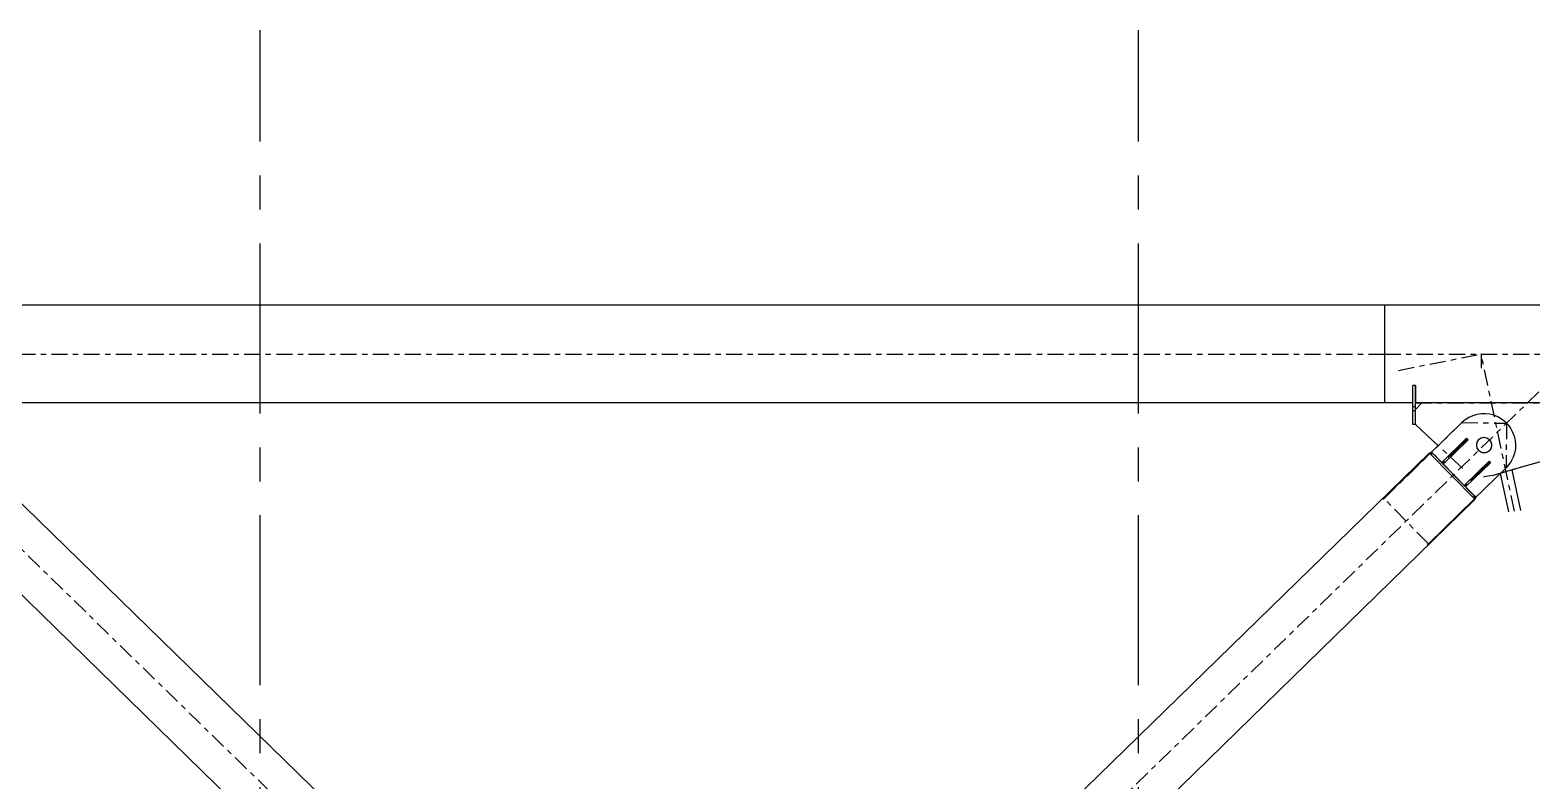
# Model space of a CAD drawing. Header units: millimetres. Extents: x 2368 to 8313, y 7493 to 11698.
# Drawn here: x 4435.6 to 4716.1, y 9077.3 to 9217.7 of the extents above; entities that cross this region are included whole.
import ezdxf

# ---------------------------------------------------------------- set-up
doc = ezdxf.new("R2010")
doc.units = ezdxf.units.MM
for name, pattern in [('CENTER', [50.8, 31.75, -6.35, 6.35, -6.35]), ('XKITLINE00', [0]), ('XKITLINE03', [6, 3, -1, 1, -1])]:
    doc.linetypes.add(name, pattern=pattern)

msp = doc.modelspace()

# ---------------------------------------------------------------- linework, layer by layer
at = {"color": 6, "linetype": 'CENTER'}
for p, q in [((4478.5882, 8739.6288), (4478.5882, 9217.681)), ((4642.5882, 8739.6288), (4642.5882, 9217.681))]:
    msp.add_line(p, q, dxfattribs=at)
at = {"color": 8, "linetype": 'XKITLINE00'}
for p, q in [((4688.5882, 9166.2624), (4201.1285, 9166.2624)), ((5738.5883, 9166.2624), (4688.5882, 9166.2624)), ((4688.5882, 9147.9824), (4688.5882, 9166.2624)), ((4688.5882, 9147.9824), (4688.5882, 9166.2624)), ((4694.3192, 9151.2143), (4693.8192, 9151.2143)), ((4693.8192, 9143.9822), (4693.8192, 9151.2143)), ((4694.3192, 9144.0149), (4694.3192, 9151.2143)), ((4688.5882, 9147.9824), (4428.1178, 9147.9824)), ((4693.8192, 9147.9824), (4688.5882, 9147.9824)), ((4694.3192, 9147.2343), (4693.8192, 9147.2343)), ((4695.5192, 9147.9825), (4694.3192, 9146.7825)), ((4695.5191, 9147.9824), (4694.3192, 9147.9824)), ((4724.3383, 9147.9824), (4695.5192, 9147.9825)), ((4694.3192, 9146.5095), (4693.8192, 9146.5095)), ((4703.6155, 9144.8272), (4703.0021, 9144.3055)), ((4704.2943, 9145.2605), (4703.6155, 9144.8272)), ((4705.0257, 9145.5974), (4704.2943, 9145.2605)), ((4705.7962, 9145.8315), (4705.0257, 9145.5974)), ((4706.5914, 9145.9585), (4705.7962, 9145.8315)), ((4707.3964, 9145.976), (4706.5914, 9145.9585)), ((4708.1964, 9145.8838), (4707.3964, 9145.976)), ((4708.9763, 9145.6835), (4708.1964, 9145.8838)), ((4709.7218, 9145.3789), (4708.9763, 9145.6835)), ((4710.4187, 9144.9756), (4709.7218, 9145.3789)), ((4711.0543, 9144.4811), (4710.4187, 9144.9756)), ((4711.0543, 9144.4811), (4711.6167, 9143.9047)), ((4694.3192, 9143.9822), (4693.8192, 9143.9822)), ((4694.3192, 9144.0149), (4694.3192, 9143.9825)), ((4698.5826, 9139.9939), (4694.3192, 9143.9825)), ((4703.0021, 9144.3055), (4697.0611, 9138.5095)), ((4711.6167, 9143.9047), (4712.0953, 9143.2571)), ((4712.0953, 9143.2571), (4712.4812, 9142.5504)), ((4712.4812, 9142.5504), (4712.7674, 9141.7977)), ((4712.7674, 9141.7977), (4712.9484, 9141.013)), ((4697.3055, 9138.8317), (4697.0192, 9138.5524)), ((4697.3124, 9138.8247), (4697.026, 9138.5454)), ((4697.3328, 9138.8038), (4697.0465, 9138.5244)), ((4697.409, 9138.7257), (4697.1227, 9138.4463)), ((4697.3055, 9138.8317), (4697.3124, 9138.8247)), ((4697.3474, 9138.7888), (4697.3124, 9138.8247)), ((4705.1059, 9130.8364), (4697.409, 9138.7257)), ((4703.8855, 9141.3953), (4699.2329, 9136.8562)), ((4704.1648, 9141.109), (4699.5122, 9136.5699)), ((4703.8855, 9141.3953), (4704.1648, 9141.109)), ((4705.7127, 9140.3235), (4705.7072, 9139.8762)), ((4705.7072, 9139.8762), (4705.8402, 9139.449)), ((4705.7084, 9139.9799), (4705.7432, 9139.7604)), ((4705.746, 9140.4218), (4705.7112, 9140.2022)), ((4705.8562, 9140.7473), (4705.7127, 9140.3235)), ((4705.8093, 9139.5481), (4705.9102, 9139.35)), ((4705.9182, 9140.8305), (4705.8173, 9140.6324)), ((4705.8402, 9139.449), (4706.0986, 9139.0838)), ((4706.1236, 9141.106), (4705.8562, 9140.7473)), ((4706.0387, 9139.1685), (4706.1959, 9139.0113)), ((4706.2083, 9141.1659), (4706.0511, 9141.0087)), ((4706.4573, 9138.8164), (4706.0986, 9139.0838)), ((4706.4888, 9141.3645), (4706.1236, 9141.106)), ((4706.5722, 9138.7775), (4706.3741, 9138.8784)), ((4706.5879, 9141.3953), (4706.3898, 9141.2944)), ((4706.8811, 9138.6729), (4706.4573, 9138.8164)), ((4706.916, 9141.4975), (4706.4888, 9141.3645)), ((4707.0024, 9138.6714), (4706.7828, 9138.7062)), ((4707.0197, 9141.4962), (4706.8001, 9141.4614)), ((4707.3633, 9141.4919), (4706.916, 9141.4975)), ((4707.4443, 9138.7034), (4707.2247, 9138.6687)), ((4707.4616, 9141.4587), (4707.242, 9141.4934)), ((4707.7556, 9138.8004), (4707.3285, 9138.6674)), ((4707.7871, 9141.3484), (4707.3633, 9141.4919)), ((4707.8546, 9138.8704), (4707.6566, 9138.7695)), ((4707.8703, 9141.2864), (4707.6722, 9141.3874)), ((4708.1208, 9139.0589), (4707.7556, 9138.8004)), ((4708.1458, 9141.081), (4707.7871, 9141.3484)), ((4708.1933, 9139.1561), (4708.0361, 9138.9989)), ((4708.0485, 9141.1535), (4708.2057, 9140.9963)), ((4708.3882, 9139.4175), (4708.1208, 9139.0589)), ((4708.1458, 9141.081), (4708.4043, 9140.7158)), ((4708.4271, 9139.5324), (4708.3262, 9139.3343)), ((4708.3342, 9140.8149), (4708.4351, 9140.6168)), ((4708.5317, 9139.8413), (4708.3882, 9139.4175)), ((4708.4043, 9140.7158), (4708.5373, 9140.2887)), ((4708.5332, 9139.9626), (4708.4985, 9139.743)), ((4708.5012, 9140.4045), (4708.536, 9140.1849)), ((4708.5373, 9140.2887), (4708.5317, 9139.8413)), ((4728.3192, 9140.0828), (4710.1855, 9134.8283)), ((4712.9834, 9139.4066), (4712.8368, 9138.6148)), ((4712.9484, 9141.013), (4713.0208, 9140.211)), ((4713.0208, 9140.211), (4712.9834, 9139.4066)), ((4534.3883, 9031.2055), (4424.255, 9138.6526)), ((4696.9215, 9138.6526), (4586.7881, 9031.2055)), ((4696.9588, 9138.6143), (4688.3694, 9130.2344)), ((4697.0352, 9138.536), (4688.4458, 9130.1561)), ((4697.0352, 9138.536), (4696.9215, 9138.6526)), ((4705.3272, 9130.0367), (4697.0352, 9138.536)), ((4697.5801, 9138.5503), (4697.2937, 9138.271)), ((4700.6645, 9138.2528), (4700.9438, 9137.9665)), ((4708.0754, 9137.1006), (4703.4228, 9132.5615)), ((4708.3547, 9136.8143), (4703.7021, 9132.2752)), ((4707.3285, 9138.6674), (4706.8811, 9138.6729)), ((4708.0754, 9137.1006), (4708.3547, 9136.8143)), ((4711.779, 9136.4597), (4711.2423, 9135.8593)), ((4712.2289, 9137.1275), (4711.779, 9136.4597)), ((4712.5837, 9137.8504), (4712.2289, 9137.1275)), ((4712.8368, 9138.6148), (4712.5837, 9137.8504)), ((4704.8544, 9133.9581), (4705.1337, 9133.6718)), ((4711.2423, 9135.8593), (4705.3013, 9130.0632)), ((4710.1681, 9134.8113), (4711.689, 9127.6567)), ((4712.3567, 9135.4574), (4713.9726, 9127.8558)), ((4705.355, 9130.581), (4705.0687, 9130.3017)), ((4705.526, 9130.4057), (4705.1059, 9130.8364)), ((4705.526, 9130.4057), (4705.2397, 9130.1264)), ((4705.6022, 9130.3276), (4705.3159, 9130.0483)), ((4705.6227, 9130.3066), (4705.3364, 9130.0273)), ((4705.6295, 9130.2996), (4705.3432, 9130.0203)), ((4705.6295, 9130.2996), (4705.5876, 9130.3426)), ((4516.9179, 9031.2055), (4415.7354, 9129.9201)), ((4705.441, 9129.9201), (4604.2585, 9031.2055)), ((4688.1583, 9129.9959), (4688.1713, 9129.9826)), ((4688.1666, 9130.0138), (4688.1584, 9129.9984)), ((4688.1885, 9130.0427), (4688.1666, 9130.0138)), ((4688.197, 9129.9827), (4688.1713, 9129.9826)), ((4688.222, 9130.0817), (4688.1885, 9130.0427)), ((4688.2342, 9129.996), (4688.197, 9129.9827)), ((4688.265, 9130.1285), (4688.222, 9130.0817)), ((4688.2805, 9130.0218), (4688.2342, 9129.996)), ((4688.3151, 9130.1804), (4688.265, 9130.1285)), ((4688.3332, 9130.0586), (4688.2805, 9130.0218)), ((4688.3694, 9130.2344), (4688.3151, 9130.1804)), ((4688.3151, 9130.1804), (4688.3895, 9130.1042)), ((4688.3895, 9130.1042), (4688.3332, 9130.0586)), ((4688.3694, 9130.2344), (4688.4458, 9130.1561)), ((4688.4458, 9130.1561), (4688.3895, 9130.1042)), ((4705.3272, 9130.0367), (4696.7378, 9121.6568)), ((4705.4036, 9129.9584), (4696.8142, 9121.5785)), ((4705.441, 9129.9201), (4705.3272, 9130.0367)), ((4696.5583, 9121.4123), (4696.5576, 9121.3866)), ((4696.5576, 9121.3866), (4696.5706, 9121.3733)), ((4696.5725, 9121.4491), (4696.5583, 9121.4123)), ((4696.5994, 9121.4948), (4696.5725, 9121.4491)), ((4696.5887, 9121.3812), (4696.573, 9121.3733)), ((4696.6181, 9121.4024), (4696.5887, 9121.3812)), ((4696.6375, 9121.5466), (4696.5994, 9121.4948)), ((4696.6579, 9121.4348), (4696.6181, 9121.4024)), ((4696.6846, 9121.6017), (4696.6375, 9121.5466)), ((4696.7058, 9121.4767), (4696.6579, 9121.4348)), ((4696.7378, 9121.6568), (4696.6846, 9121.6017)), ((4696.6846, 9121.6017), (4696.7589, 9121.5255)), ((4696.7589, 9121.5255), (4696.7058, 9121.4767)), ((4696.7378, 9121.6568), (4696.8142, 9121.5785)), ((4696.8142, 9121.5785), (4696.7589, 9121.5255))]:
    msp.add_line(p, q, dxfattribs=at)
at = {"color": 8, "linetype": 'XKITLINE03'}
for p, q in [((4163.5882, 9157.1224), (4688.5882, 9157.1224)), ((4396.5882, 9157.1224), (4560.5882, 8997.1225)), ((4560.5882, 8997.1224), (4724.5882, 9157.1224)), ((4688.5882, 9157.1224), (5738.5883, 9157.1224)), ((4691.1335, 9154.0608), (4706.5882, 9157.1223)), ((4706.5882, 9157.1223), (4706.5882, 9154.4892)), ((4712.8308, 9127.7562), (4706.5882, 9157.1223)), ((4694.3192, 9147.2343), (4694.3192, 9151.2143)), ((4694.3192, 9151.2143), (4694.3192, 9147.9622)), ((4694.3192, 9147.9622), (4694.3192, 9151.2143)), ((4694.3192, 9151.2143), (4694.3192, 9147.2343)), ((4694.3192, 9143.9825), (4694.3192, 9147.9825)), ((4694.3192, 9147.9825), (4728.3192, 9147.9824)), ((4694.3192, 9143.9822), (4694.3192, 9147.2343)), ((4688.4717, 9130.1296), (4703.0021, 9144.3055)), ((4688.4717, 9130.1296), (4703.0021, 9144.3055)), ((4703.0923, 9135.7748), (4694.3192, 9143.9825)), ((4703.0021, 9144.3055), (4711.3453, 9144.2025)), ((4703.0021, 9144.3055), (4711.3453, 9144.2025)), ((4711.3453, 9144.2025), (4711.2423, 9135.8593)), ((4711.3453, 9144.2025), (4711.2423, 9135.8593)), ((4697.3328, 9138.8038), (4697.3055, 9138.8317)), ((4697.3055, 9138.8317), (4697.3328, 9138.8038)), ((4705.6022, 9130.3276), (4697.3328, 9138.8038)), ((4697.3328, 9138.8038), (4705.6022, 9130.3276)), ((4701.4675, 9134.5657), (4697.409, 9138.7257)), ((4697.409, 9138.7257), (4705.526, 9130.4057)), ((4704.0251, 9141.2521), (4699.3726, 9136.713)), ((4704.0252, 9141.2521), (4699.3726, 9136.713)), ((4700.8041, 9138.1097), (4704.0251, 9141.2521)), ((4700.8041, 9138.1097), (4704.0252, 9141.2521)), ((4704.0251, 9141.2521), (4704.0251, 9141.2521)), ((4704.0252, 9141.2521), (4704.0252, 9141.2521)), ((4728.3192, 9140.0828), (4708.7646, 9134.4165)), ((4699.3726, 9136.713), (4699.3726, 9136.713)), ((4699.3726, 9136.713), (4699.3726, 9136.713)), ((4708.2151, 9136.9574), (4703.5625, 9132.4183)), ((4708.2151, 9136.9574), (4703.5625, 9132.4183)), ((4704.9941, 9133.815), (4708.2151, 9136.9574)), ((4704.9941, 9133.815), (4708.2151, 9136.9574)), ((4708.2151, 9136.9574), (4708.2151, 9136.9574)), ((4708.2151, 9136.9574), (4708.2151, 9136.9574)), ((4708.7646, 9134.4165), (4707.1222, 9134.1824)), ((4703.5625, 9132.4183), (4703.5625, 9132.4183)), ((4703.5625, 9132.4183), (4703.5625, 9132.4183)), ((4705.6295, 9130.2996), (4705.6022, 9130.3276)), ((4696.7119, 9121.6834), (4688.4717, 9130.1296)), ((4696.7119, 9121.6834), (4688.4717, 9130.1296))]:
    msp.add_line(p, q, dxfattribs=at)
at = {"color": 8, "linetype": 'XKITLINE00'}
for centre in [(4688.5882, 9157.1224), (4688.5882, 9157.1224), (4706.5882, 9157.1223), (4706.5882, 9157.1223), (4706.5882, 9157.1223), (4694.3192, 9151.2143), (4694.3192, 9151.2143), (4694.3192, 9151.2143), (4694.3192, 9151.2143), (4694.3192, 9147.9825), (4694.3192, 9147.9825), (4694.3192, 9147.9622), (4694.3192, 9147.9622), (4694.3192, 9147.2343), (4694.3192, 9147.2343), (4694.3192, 9147.2343), (4703.0021, 9144.3055), (4703.0021, 9144.3055), (4703.0021, 9144.3055), (4703.0021, 9144.3055), (4694.3192, 9143.9825), (4694.3192, 9143.9825), (4694.3192, 9143.9822), (4711.3453, 9144.2025), (4711.3453, 9144.2025), (4711.3453, 9144.2025), (4711.3453, 9144.2025), (4697.3055, 9138.8317), (4697.3055, 9138.8317), (4697.3328, 9138.8038), (4697.3328, 9138.8038), (4697.3328, 9138.8038), (4697.3328, 9138.8038), (4697.409, 9138.7257), (4697.409, 9138.7257), (4704.0251, 9141.2521), (4704.0251, 9141.2521), (4704.0251, 9141.2521), (4704.0252, 9141.2521), (4704.0252, 9141.2521), (4704.0252, 9141.2521), (4699.3726, 9136.713), (4699.3726, 9136.713), (4699.3726, 9136.713), (4699.3726, 9136.713), (4700.8041, 9138.1097), (4700.8041, 9138.1097), (4708.2151, 9136.9574), (4708.2151, 9136.9574), (4708.2151, 9136.9574), (4708.2151, 9136.9574), (4708.2151, 9136.9574), (4708.2151, 9136.9574), (4701.4675, 9134.5657), (4703.0923, 9135.7748), (4704.9941, 9133.815), (4704.9941, 9133.815), (4707.1222, 9134.1824), (4708.7646, 9134.4165), (4708.7646, 9134.4165), (4711.2423, 9135.8593), (4711.2423, 9135.8593), (4703.5625, 9132.4183), (4703.5625, 9132.4183), (4703.5625, 9132.4183), (4703.5625, 9132.4183), (4705.526, 9130.4057), (4705.6022, 9130.3276), (4705.6022, 9130.3276), (4705.6022, 9130.3276), (4705.6295, 9130.2996), (4688.4717, 9130.1296), (4688.4717, 9130.1296), (4688.4717, 9130.1296), (4688.4717, 9130.1296), (4696.7119, 9121.6834), (4696.7119, 9121.6834)]:
    msp.add_circle(centre, 0.01, dxfattribs=at)

doc.saveas('drawing.dxf')
